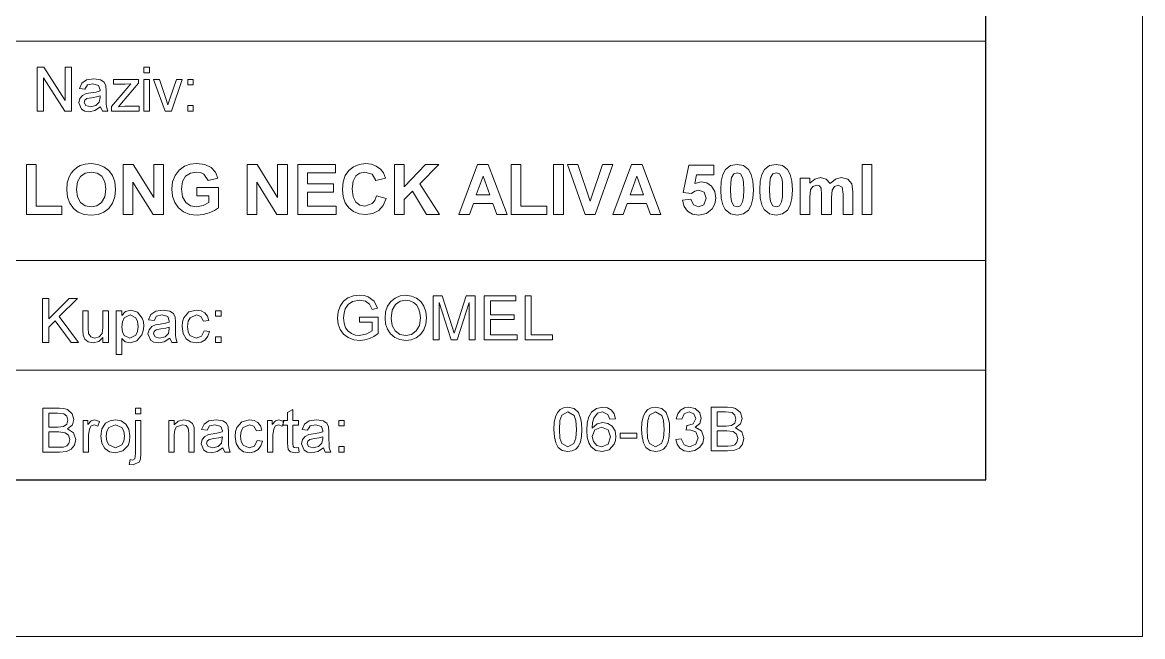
# Model space of a CAD drawing. Extents: x 0 to 297, y 0 to 546.
# Drawn here: x 261.24 to 297, y 0 to 19.6 of the extents above; entities that cross this region are included whole.
import ezdxf

# ---------------------------------------------------------------- set-up
doc = ezdxf.new("R2010")
doc.units = 0

msp = doc.modelspace()

# ---------------------------------------------------------------- linework, layer by layer
at = {"color": 7, "lineweight": 13}
for p, q in [((297, 0), (297, 420)), ((142.421, 19), (292, 19)), ((142.421, 12), (292, 12)), ((142.421, 8.5), (292, 8.5)), ((0, 0), (297, 0))]:
    msp.add_line(p, q, dxfattribs=at)
at = {"color": 7, "lineweight": 30}
for p, q in [((292, 5), (292, 415)), ((20, 5), (292, 5))]:
    msp.add_line(p, q, dxfattribs=at)
at = {"color": 7, "lineweight": 13}
for points in [[(261.714, 16.766), (261.714, 18.166), (261.92, 18.166), (262.608, 17.109), (262.608, 18.166), (262.803, 18.166), (262.803, 16.766), (262.597, 16.766), (261.909, 17.823), (261.909, 16.766)], [(265.117, 17.991), (265.117, 18.166), (265.292, 18.166), (265.292, 17.991)], [(263.736, 16.902), (263.552, 16.782), (263.37, 16.747), (263.228, 16.767), (263.123, 16.828), (263.036, 17.035), (263.069, 17.17), (263.154, 17.268), (263.274, 17.324), (263.421, 17.349), (263.595, 17.376), (263.716, 17.408), (263.717, 17.449), (263.67, 17.587), (263.483, 17.641), (263.312, 17.603), (263.231, 17.466), (263.056, 17.486), (263.132, 17.659), (263.285, 17.761), (263.516, 17.797), (263.729, 17.766), (263.849, 17.688), (263.903, 17.57), (263.911, 17.417), (263.911, 17.2), (263.914, 17.012), (263.923, 16.902), (263.97, 16.766), (263.795, 16.766)], [(264.086, 16.766), (264.086, 16.913), (264.701, 17.641), (264.523, 17.622), (264.145, 17.622), (264.145, 17.777), (264.942, 17.777), (264.942, 17.661), (264.402, 17.021), (264.301, 16.902), (264.51, 16.922), (264.961, 16.922), (264.961, 16.766)], [(265.117, 16.766), (265.117, 17.777), (265.292, 17.777), (265.292, 16.766)], [(265.795, 16.766), (265.428, 17.777), (265.613, 17.777), (265.821, 17.172), (265.885, 16.968), (265.947, 17.16), (266.157, 17.777), (266.342, 17.777), (265.999, 16.766)], [(266.517, 17.602), (266.517, 17.777), (266.692, 17.777), (266.692, 17.602)], [(263.717, 17.252), (263.604, 17.221), (263.445, 17.195), (263.3, 17.165), (263.234, 17.115), (263.211, 17.043), (263.262, 16.943), (263.409, 16.902), (263.579, 16.944), (263.689, 17.05), (263.716, 17.198)], [(266.517, 16.766), (266.517, 16.941), (266.692, 16.941), (266.692, 16.766)], [(261.365, 13.467), (261.365, 15.067), (261.676, 15.067), (261.676, 13.734), (262.498, 13.734), (262.498, 13.467)], [(262.654, 14.258), (262.672, 14.481), (262.727, 14.666), (262.792, 14.781), (262.876, 14.883), (262.975, 14.967), (263.084, 15.027), (263.245, 15.074), (263.429, 15.09), (263.65, 15.065), (263.839, 14.993), (263.996, 14.872), (264.115, 14.707), (264.186, 14.505), (264.209, 14.265), (264.186, 14.027), (264.115, 13.826), (263.998, 13.663), (263.842, 13.542), (263.653, 13.469), (263.434, 13.445), (263.211, 13.469), (263.022, 13.541), (262.865, 13.661), (262.747, 13.824), (262.677, 14.023)], [(264.454, 13.467), (264.454, 15.067), (264.779, 15.067), (265.431, 14.015), (265.431, 15.067), (265.743, 15.067), (265.743, 13.467), (265.408, 13.467), (264.765, 14.504), (264.765, 13.467)], [(266.809, 14.067), (266.809, 14.334), (267.498, 14.334), (267.498, 13.684), (267.374, 13.595), (267.205, 13.517), (267.013, 13.463), (266.817, 13.445), (266.584, 13.471), (266.382, 13.55), (266.219, 13.677), (266.103, 13.849), (266.033, 14.052), (266.009, 14.273), (266.035, 14.507), (266.113, 14.714), (266.242, 14.885), (266.418, 15.01), (266.59, 15.07), (266.799, 15.09), (267.063, 15.059), (267.262, 14.966), (267.399, 14.818), (267.476, 14.623), (267.165, 14.556), (267.034, 14.751), (266.926, 14.805), (266.795, 14.823), (266.6, 14.789), (266.449, 14.688), (266.352, 14.52), (266.32, 14.286), (266.353, 14.035), (266.451, 13.855), (266.603, 13.748), (266.795, 13.712), (267.006, 13.754), (267.187, 13.855), (267.187, 14.067)], [(268.409, 13.467), (268.409, 15.067), (268.735, 15.067), (269.387, 14.015), (269.387, 15.067), (269.698, 15.067), (269.698, 13.467), (269.363, 13.467), (268.72, 14.504), (268.72, 13.467)], [(270.031, 13.467), (270.031, 15.067), (271.231, 15.067), (271.231, 14.801), (270.343, 14.801), (270.343, 14.445), (271.165, 14.445), (271.165, 14.179), (270.343, 14.179), (270.343, 13.734), (271.254, 13.734), (271.254, 13.467)], [(272.543, 14.067), (272.854, 13.979), (272.757, 13.753), (272.613, 13.593), (272.422, 13.499), (272.186, 13.467), (271.985, 13.491), (271.81, 13.562), (271.66, 13.681), (271.545, 13.841), (271.477, 14.035), (271.454, 14.265), (271.476, 14.506), (271.545, 14.709), (271.658, 14.873), (271.809, 14.993), (271.988, 15.066), (272.196, 15.09), (272.378, 15.07), (272.536, 15.013), (272.669, 14.917), (272.764, 14.792), (272.831, 14.623), (272.52, 14.556), (272.399, 14.751), (272.174, 14.823), (272.009, 14.791), (271.878, 14.697), (271.793, 14.531), (271.765, 14.288), (271.793, 14.032), (271.878, 13.861), (272.009, 13.766), (272.173, 13.734), (272.404, 13.814), (272.487, 13.918)], [(273.12, 13.467), (273.12, 15.067), (273.431, 15.067), (273.431, 14.35), (274.105, 15.067), (274.531, 15.067), (273.924, 14.449), (274.554, 13.467), (274.136, 13.467), (273.688, 14.207), (273.431, 13.946), (273.431, 13.467)], [(276.709, 13.467), (276.38, 13.467), (276.253, 13.823), (275.634, 13.823), (275.508, 13.467), (275.176, 13.467), (275.769, 15.067), (276.112, 15.067)], [(276.843, 13.467), (276.843, 15.067), (277.154, 15.067), (277.154, 13.734), (277.976, 13.734), (277.976, 13.467)], [(278.198, 13.467), (278.198, 15.067), (278.509, 15.067), (278.509, 13.467)], [(279.201, 13.467), (278.643, 15.067), (278.971, 15.067), (279.365, 13.89), (279.761, 15.067), (280.087, 15.067), (279.526, 13.467)], [(281.62, 13.467), (281.292, 13.467), (281.164, 13.823), (280.545, 13.823), (280.419, 13.467), (280.087, 13.467), (280.68, 15.067), (281.023, 15.067)], [(282.309, 13.922), (282.576, 13.956), (282.659, 13.778), (282.819, 13.712), (282.993, 13.78), (283.065, 13.986), (283, 14.181), (282.832, 14.245), (282.71, 14.217), (282.601, 14.134), (282.331, 14.168), (282.509, 15.045), (283.309, 15.045), (283.309, 14.734), (282.761, 14.734), (282.702, 14.455), (282.904, 14.512), (283.087, 14.476), (283.239, 14.368), (283.342, 14.202), (283.376, 13.993), (283.348, 13.812), (283.262, 13.651), (283.078, 13.497), (282.833, 13.445), (282.633, 13.478), (282.475, 13.575), (282.364, 13.726)], [(284.054, 15.067), (284.262, 15.026), (284.419, 14.903), (284.506, 14.744), (284.558, 14.528), (284.576, 14.256), (284.558, 13.983), (284.506, 13.767), (284.418, 13.608), (284.262, 13.486), (284.054, 13.445), (283.842, 13.49), (283.675, 13.623), (283.595, 13.773), (283.547, 13.985), (283.531, 14.259), (283.549, 14.53), (283.602, 14.745), (283.689, 14.905), (283.846, 15.027)], [(285.298, 15.067), (285.506, 15.026), (285.663, 14.903), (285.751, 14.744), (285.803, 14.528), (285.82, 14.256), (285.803, 13.983), (285.75, 13.767), (285.662, 13.608), (285.506, 13.486), (285.298, 13.445), (285.086, 13.49), (284.92, 13.623), (284.84, 13.773), (284.792, 13.985), (284.776, 14.259), (284.793, 14.53), (284.846, 14.745), (284.934, 14.905), (285.09, 15.027)], [(288.043, 13.467), (288.043, 15.067), (288.354, 15.067), (288.354, 13.467)], [(262.965, 14.268), (262.998, 14.028), (263.097, 13.853), (263.247, 13.747), (263.433, 13.712), (263.619, 13.747), (263.768, 13.852), (263.865, 14.027), (263.898, 14.273), (263.866, 14.515), (263.771, 14.686), (263.623, 14.789), (263.433, 14.823), (263.243, 14.788), (263.094, 14.685), (262.997, 14.512)], [(276.158, 14.09), (275.943, 14.69), (275.729, 14.09)], [(281.069, 14.09), (280.854, 14.69), (280.64, 14.09)], [(284.054, 14.801), (283.948, 14.766), (283.876, 14.643), (283.851, 14.489), (283.843, 14.256), (283.85, 14.026), (283.873, 13.881), (283.949, 13.746), (284.054, 13.712), (284.159, 13.746), (284.231, 13.869), (284.256, 14.023), (284.265, 14.256), (284.257, 14.485), (284.235, 14.63), (284.159, 14.766)], [(285.298, 14.801), (285.193, 14.766), (285.121, 14.643), (285.095, 14.489), (285.087, 14.256), (285.095, 14.026), (285.117, 13.881), (285.193, 13.746), (285.298, 13.712), (285.404, 13.746), (285.476, 13.869), (285.501, 14.023), (285.509, 14.256), (285.502, 14.485), (285.479, 14.63), (285.403, 14.766)], [(286.065, 14.623), (286.376, 14.623), (286.376, 14.466), (286.533, 14.6), (286.718, 14.645), (286.901, 14.597), (287.028, 14.453), (287.191, 14.597), (287.378, 14.645), (287.592, 14.594), (287.722, 14.442), (287.754, 14.204), (287.754, 13.467), (287.443, 13.467), (287.443, 14.118), (287.412, 14.336), (287.285, 14.401), (287.168, 14.362), (287.089, 14.249), (287.065, 14.014), (287.065, 13.467), (286.754, 13.467), (286.754, 14.091), (286.738, 14.305), (286.689, 14.377), (286.6, 14.401), (286.477, 14.363), (286.4, 14.255), (286.376, 14.02), (286.376, 13.467), (286.065, 13.467)], [(261.884, 9.388), (261.884, 10.788), (262.078, 10.788), (262.078, 10.14), (262.726, 10.788), (262.992, 10.788), (262.415, 10.211), (263.031, 9.388), (262.793, 9.388), (262.279, 10.075), (262.078, 9.874), (262.078, 9.388)], [(271.998, 10.035), (271.998, 10.19), (272.601, 10.19), (272.601, 9.67), (272.461, 9.575), (272.318, 9.506), (272.17, 9.465), (272.018, 9.451), (271.82, 9.473), (271.641, 9.539), (271.492, 9.646), (271.385, 9.793), (271.32, 9.969), (271.298, 10.164), (271.32, 10.36), (271.384, 10.543), (271.489, 10.697), (271.631, 10.805), (271.805, 10.869), (272.003, 10.89), (272.148, 10.878), (272.279, 10.842), (272.472, 10.707), (272.578, 10.481), (272.4, 10.435), (272.322, 10.602), (272.19, 10.698), (271.999, 10.735), (271.781, 10.696), (271.633, 10.593), (271.546, 10.454), (271.506, 10.318), (271.493, 10.171), (271.509, 9.998), (271.556, 9.856), (271.635, 9.746), (271.742, 9.668), (271.868, 9.622), (272.002, 9.607), (272.234, 9.656), (272.407, 9.76), (272.407, 10.035)], [(272.815, 10.152), (272.835, 10.366), (272.897, 10.547), (273, 10.694), (273.135, 10.803), (273.294, 10.868), (273.477, 10.89), (273.659, 10.867), (273.822, 10.798), (273.958, 10.688), (274.056, 10.541), (274.117, 10.366), (274.137, 10.168), (274.116, 9.968), (274.052, 9.79), (273.95, 9.643), (273.812, 9.537), (273.65, 9.473), (273.476, 9.451), (273.291, 9.475), (273.127, 9.546), (272.992, 9.658), (272.894, 9.805), (272.835, 9.974)], [(273.009, 10.15), (273.043, 9.924), (273.142, 9.752), (273.292, 9.643), (273.475, 9.607), (273.661, 9.643), (273.811, 9.753), (273.91, 9.931), (273.943, 10.17), (273.929, 10.329), (273.886, 10.467), (273.817, 10.58), (273.721, 10.664), (273.606, 10.717), (273.478, 10.735), (273.299, 10.701), (273.148, 10.6), (273.044, 10.42)], [(274.351, 9.471), (274.351, 10.871), (274.64, 10.871), (274.958, 9.885), (275.022, 9.679), (275.092, 9.902), (275.407, 10.871), (275.693, 10.871), (275.693, 9.471), (275.498, 9.471), (275.498, 10.657), (275.118, 9.471), (274.923, 9.471), (274.545, 10.657), (274.545, 9.471)], [(275.984, 9.471), (275.984, 10.871), (276.995, 10.871), (276.995, 10.715), (276.179, 10.715), (276.179, 10.268), (276.937, 10.268), (276.937, 10.112), (276.179, 10.112), (276.179, 9.626), (277.034, 9.626), (277.034, 9.471)], [(277.287, 9.471), (277.287, 10.871), (277.482, 10.871), (277.482, 9.626), (278.162, 9.626), (278.162, 9.471)], [(263.809, 9.388), (263.809, 9.547), (263.674, 9.413), (263.5, 9.368), (263.339, 9.403), (263.228, 9.489), (263.177, 9.615), (263.167, 9.775), (263.167, 10.399), (263.342, 10.399), (263.342, 9.845), (263.352, 9.667), (263.419, 9.562), (263.546, 9.524), (263.687, 9.563), (263.781, 9.669), (263.809, 9.864), (263.809, 10.399), (263.984, 10.399), (263.984, 9.388)], [(264.236, 8.999), (264.236, 10.399), (264.411, 10.399), (264.411, 10.244), (264.532, 10.375), (264.696, 10.418), (264.917, 10.352), (265.062, 10.165), (265.099, 10.039), (265.111, 9.901), (265.098, 9.754), (265.056, 9.623), (264.896, 9.434), (264.674, 9.368), (264.522, 9.408), (264.411, 9.509), (264.411, 8.999)], [(265.947, 9.524), (265.764, 9.404), (265.581, 9.368), (265.439, 9.389), (265.334, 9.449), (265.247, 9.657), (265.28, 9.791), (265.366, 9.889), (265.485, 9.945), (265.632, 9.971), (265.806, 9.998), (265.927, 10.03), (265.928, 10.071), (265.882, 10.209), (265.695, 10.263), (265.523, 10.224), (265.442, 10.088), (265.267, 10.107), (265.343, 10.281), (265.496, 10.383), (265.727, 10.418), (265.94, 10.388), (266.06, 10.31), (266.114, 10.192), (266.122, 10.039), (266.122, 9.821), (266.125, 9.633), (266.134, 9.524), (266.181, 9.388), (266.006, 9.388)], [(267.036, 9.757), (267.211, 9.738), (267.163, 9.583), (267.071, 9.466), (266.945, 9.393), (266.793, 9.368), (266.607, 9.402), (266.462, 9.503), (266.368, 9.667), (266.336, 9.89), (266.35, 10.042), (266.39, 10.174), (266.554, 10.357), (266.792, 10.418), (266.941, 10.397), (267.059, 10.332), (267.144, 10.228), (267.192, 10.088), (267.017, 10.068), (266.935, 10.214), (266.794, 10.263), (266.59, 10.174), (266.531, 10.06), (266.511, 9.894), (266.53, 9.727), (266.588, 9.612), (266.788, 9.524), (266.952, 9.581)], [(267.406, 10.224), (267.406, 10.399), (267.581, 10.399), (267.581, 10.224)], [(264.411, 9.885), (264.43, 9.725), (264.487, 9.612), (264.671, 9.524), (264.858, 9.615), (264.917, 9.732), (264.936, 9.898), (264.917, 10.058), (264.86, 10.172), (264.678, 10.263), (264.492, 10.166), (264.432, 10.047)], [(265.928, 9.874), (265.815, 9.843), (265.656, 9.817), (265.511, 9.787), (265.446, 9.737), (265.422, 9.665), (265.473, 9.564), (265.62, 9.524), (265.791, 9.566), (265.9, 9.672), (265.927, 9.82)], [(267.406, 9.388), (267.406, 9.563), (267.581, 9.563), (267.581, 9.388)], [(261.893, 5.886), (261.893, 7.286), (262.419, 7.286), (262.564, 7.275), (262.677, 7.243), (262.829, 7.111), (262.884, 6.924), (262.833, 6.754), (262.677, 6.625), (262.874, 6.499), (262.943, 6.288), (262.901, 6.107), (262.799, 5.978), (262.647, 5.909), (262.423, 5.886)], [(264.848, 7.111), (264.848, 7.286), (265.023, 7.286), (265.023, 7.111)], [(270.051, 6.032), (270.071, 5.881), (269.941, 5.866), (269.795, 5.895), (269.723, 5.972), (269.701, 6.17), (269.701, 6.741), (269.565, 6.741), (269.565, 6.897), (269.701, 6.897), (269.701, 7.147), (269.876, 7.249), (269.876, 6.897), (270.051, 6.897), (270.051, 6.741), (269.876, 6.741), (269.876, 6.16), (269.886, 6.067), (269.915, 6.034), (269.975, 6.022)], [(278.205, 6.612), (278.217, 6.835), (278.255, 7.013), (278.317, 7.149), (278.404, 7.245), (278.515, 7.303), (278.652, 7.322), (278.851, 7.277), (278.988, 7.147), (279.068, 6.94), (279.092, 6.797), (279.099, 6.612), (279.087, 6.389), (279.05, 6.212), (278.988, 6.076), (278.902, 5.98), (278.79, 5.922), (278.652, 5.903), (278.475, 5.936), (278.341, 6.037), (278.265, 6.182), (278.22, 6.374)], [(278.38, 6.612), (278.4, 6.329), (278.458, 6.164), (278.652, 6.058), (278.846, 6.164), (278.905, 6.329), (278.924, 6.612), (278.905, 6.89), (278.848, 7.056), (278.65, 7.166), (278.461, 7.07), (278.4, 6.893)], [(280.169, 6.953), (279.994, 6.933), (279.928, 7.089), (279.754, 7.166), (279.599, 7.124), (279.479, 6.964), (279.443, 6.833), (279.43, 6.651), (279.583, 6.79), (279.772, 6.836), (279.932, 6.804), (280.067, 6.709), (280.158, 6.564), (280.188, 6.382), (280.174, 6.254), (280.131, 6.137), (279.973, 5.963), (279.746, 5.903), (279.549, 5.942), (279.392, 6.059), (279.316, 6.187), (279.27, 6.359), (279.255, 6.577), (279.272, 6.821), (279.323, 7.016), (279.407, 7.163), (279.563, 7.282), (279.765, 7.322), (279.918, 7.297), (280.04, 7.224), (280.126, 7.107)], [(281.005, 6.612), (281.017, 6.835), (281.055, 7.013), (281.117, 7.149), (281.204, 7.245), (281.315, 7.303), (281.452, 7.322), (281.651, 7.277), (281.788, 7.147), (281.868, 6.94), (281.892, 6.797), (281.899, 6.612), (281.887, 6.389), (281.85, 6.212), (281.788, 6.076), (281.702, 5.98), (281.59, 5.922), (281.452, 5.903), (281.275, 5.936), (281.141, 6.037), (281.065, 6.182), (281.02, 6.374)], [(281.18, 6.612), (281.199, 6.329), (281.258, 6.164), (281.452, 6.058), (281.646, 6.164), (281.705, 6.329), (281.724, 6.612), (281.705, 6.89), (281.648, 7.056), (281.45, 7.166), (281.261, 7.07), (281.2, 6.893)], [(282.094, 6.291), (282.269, 6.311), (282.361, 6.117), (282.534, 6.058), (282.737, 6.139), (282.813, 6.339), (282.738, 6.528), (282.548, 6.602), (282.43, 6.583), (282.449, 6.739), (282.475, 6.737), (282.655, 6.791), (282.735, 6.959), (282.676, 7.108), (282.523, 7.166), (282.368, 7.108), (282.288, 6.933), (282.113, 6.953), (282.163, 7.109), (282.251, 7.225), (282.371, 7.298), (282.517, 7.322), (282.72, 7.273), (282.861, 7.141), (282.91, 6.962), (282.862, 6.799), (282.719, 6.682), (282.915, 6.563), (282.988, 6.339), (282.956, 6.17), (282.858, 6.029), (282.71, 5.934), (282.528, 5.903), (282.363, 5.93), (282.229, 6.011), (282.136, 6.135)], [(283.222, 5.922), (283.222, 7.322), (283.748, 7.322), (283.893, 7.311), (284.006, 7.279), (284.158, 7.147), (284.213, 6.96), (284.162, 6.79), (284.006, 6.661), (284.203, 6.535), (284.272, 6.325), (284.23, 6.143), (284.128, 6.014), (283.976, 5.945), (283.752, 5.922)], [(283.416, 6.719), (283.709, 6.719), (283.881, 6.737), (283.984, 6.81), (284.019, 6.94), (283.986, 7.069), (283.894, 7.146), (283.687, 7.166), (283.416, 7.166)], [(262.087, 6.683), (262.381, 6.683), (262.552, 6.7), (262.655, 6.774), (262.69, 6.903), (262.658, 7.033), (262.565, 7.11), (262.358, 7.13), (262.087, 7.13)], [(263.176, 5.886), (263.176, 6.897), (263.332, 6.897), (263.332, 6.762), (263.433, 6.886), (263.536, 6.916), (263.701, 6.868), (263.645, 6.712), (263.53, 6.761), (263.437, 6.726), (263.378, 6.631), (263.351, 6.426), (263.351, 5.886)], [(263.74, 6.391), (263.778, 6.634), (263.894, 6.805), (264.036, 6.889), (264.207, 6.916), (264.394, 6.882), (264.543, 6.781), (264.641, 6.619), (264.673, 6.406), (264.659, 6.232), (264.615, 6.101), (264.448, 5.928), (264.207, 5.866), (264.018, 5.9), (263.869, 6.002), (263.772, 6.167)], [(264.642, 5.496), (264.674, 5.646), (264.75, 5.633), (264.824, 5.668), (264.848, 5.84), (264.848, 6.897), (265.023, 6.897), (265.023, 5.832), (265.011, 5.674), (264.975, 5.573), (264.774, 5.478)], [(265.91, 5.886), (265.91, 6.897), (266.085, 6.897), (266.085, 6.754), (266.216, 6.876), (266.394, 6.916), (266.556, 6.884), (266.666, 6.798), (266.717, 6.672), (266.726, 6.506), (266.726, 5.886), (266.551, 5.886), (266.551, 6.494), (266.532, 6.648), (266.463, 6.73), (266.346, 6.761), (266.162, 6.692), (266.104, 6.593), (266.085, 6.432), (266.085, 5.886)], [(267.64, 6.022), (267.456, 5.902), (267.274, 5.866), (267.132, 5.887), (267.027, 5.947), (266.94, 6.154), (266.973, 6.289), (267.059, 6.387), (267.178, 6.443), (267.325, 6.469), (267.499, 6.496), (267.62, 6.528), (267.621, 6.569), (267.574, 6.707), (267.388, 6.761), (267.216, 6.722), (267.135, 6.586), (266.96, 6.605), (267.036, 6.779), (267.189, 6.881), (267.42, 6.916), (267.633, 6.886), (267.753, 6.808), (267.807, 6.69), (267.815, 6.537), (267.815, 6.319), (267.818, 6.131), (267.827, 6.022), (267.874, 5.886), (267.699, 5.886)], [(268.729, 6.255), (268.904, 6.236), (268.855, 6.081), (268.764, 5.964), (268.638, 5.891), (268.486, 5.866), (268.3, 5.9), (268.155, 6.001), (268.061, 6.165), (268.029, 6.388), (268.043, 6.54), (268.083, 6.672), (268.246, 6.855), (268.485, 6.916), (268.633, 6.895), (268.752, 6.83), (268.837, 6.726), (268.885, 6.586), (268.71, 6.566), (268.628, 6.712), (268.486, 6.761), (268.283, 6.672), (268.224, 6.558), (268.204, 6.392), (268.223, 6.225), (268.281, 6.11), (268.48, 6.022), (268.645, 6.079)], [(269.06, 5.886), (269.06, 6.897), (269.215, 6.897), (269.215, 6.762), (269.317, 6.886), (269.42, 6.916), (269.585, 6.868), (269.529, 6.712), (269.413, 6.761), (269.321, 6.726), (269.261, 6.631), (269.235, 6.426), (269.235, 5.886)], [(270.849, 6.022), (270.665, 5.902), (270.482, 5.866), (270.34, 5.887), (270.235, 5.947), (270.149, 6.154), (270.181, 6.289), (270.267, 6.387), (270.386, 6.443), (270.533, 6.469), (270.707, 6.496), (270.828, 6.528), (270.829, 6.569), (270.783, 6.707), (270.596, 6.761), (270.425, 6.722), (270.343, 6.586), (270.168, 6.605), (270.244, 6.779), (270.397, 6.881), (270.629, 6.916), (270.841, 6.886), (270.961, 6.808), (271.015, 6.69), (271.024, 6.537), (271.024, 6.319), (271.027, 6.131), (271.035, 6.022), (271.082, 5.886), (270.907, 5.886)], [(271.335, 6.722), (271.335, 6.897), (271.51, 6.897), (271.51, 6.722)], [(262.087, 6.041), (262.426, 6.041), (262.549, 6.048), (262.653, 6.087), (262.721, 6.165), (262.748, 6.285), (262.708, 6.422), (262.6, 6.504), (262.401, 6.528), (262.087, 6.528)], [(263.915, 6.392), (263.936, 6.23), (263.998, 6.114), (264.207, 6.022), (264.415, 6.115), (264.477, 6.232), (264.498, 6.397), (264.477, 6.555), (264.415, 6.669), (264.207, 6.761), (263.998, 6.669), (263.936, 6.554)], [(279.43, 6.386), (279.47, 6.22), (279.577, 6.099), (279.732, 6.058), (279.935, 6.144), (280.013, 6.376), (279.936, 6.599), (279.725, 6.68), (279.516, 6.599)], [(280.324, 6.33), (280.324, 6.486), (280.849, 6.486), (280.849, 6.33)], [(283.416, 6.078), (283.755, 6.078), (283.877, 6.084), (283.982, 6.123), (284.05, 6.202), (284.077, 6.321), (284.037, 6.458), (283.928, 6.54), (283.73, 6.564), (283.416, 6.564)], [(267.621, 6.372), (267.508, 6.341), (267.349, 6.315), (267.204, 6.285), (267.138, 6.235), (267.115, 6.163), (267.166, 6.062), (267.313, 6.022), (267.484, 6.063), (267.593, 6.17), (267.62, 6.318)], [(270.829, 6.372), (270.716, 6.341), (270.558, 6.315), (270.412, 6.285), (270.347, 6.235), (270.324, 6.163), (270.374, 6.062), (270.521, 6.022), (270.692, 6.063), (270.802, 6.17), (270.828, 6.318)], [(271.335, 5.886), (271.335, 6.061), (271.51, 6.061), (271.51, 5.886)]]:
    msp.add_lwpolyline(points, close=True, dxfattribs=at)

doc.saveas('drawing.dxf')
